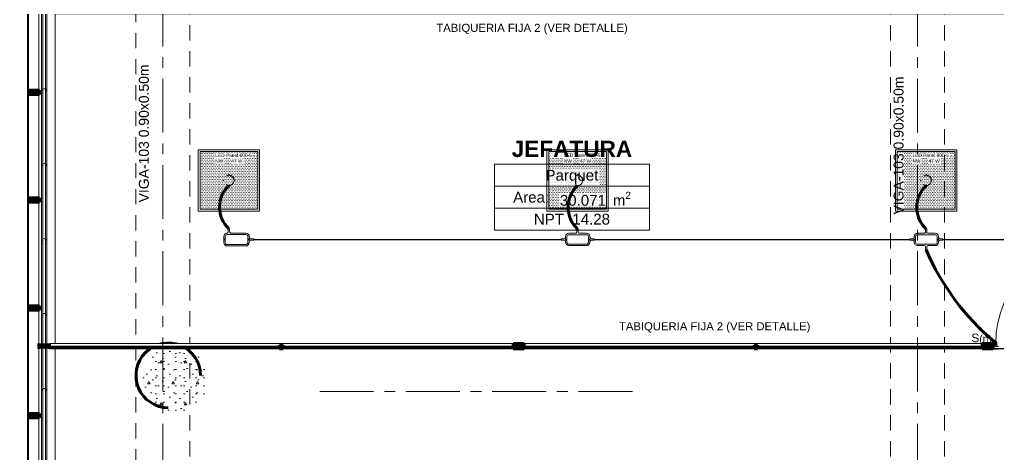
# Model space of a CAD drawing. Header units: inches. Extents: x -38 to 5698, y -33 to 92.
# Drawn here: x 285.49 to 294.57, y 25.62 to 29.65 of the extents above; entities that cross this region are included whole.
import ezdxf
from ezdxf.lldxf.tags import DXFTag

# ---------------------------------------------------------------- set-up
doc = ezdxf.new("R2010")
doc.units = ezdxf.units.IN
doc.header["$MEASUREMENT"] = 0
doc.set_wipeout_variables(frame=1)
for name, pattern in [('CONTINUA', [0]), ('DASHED', [0.75, 0.5, -0.25]), ('Hidden Line', [0.195611, 0.141111, -0.0545]), ('Punto & Raya', [0.65, 0.5, -0.075, 0, -0.075]), ('Rayas', [0.282222, 0.141111, -0.141111]), ('Wipeout_Contour', [1, 0, -1])]:
    doc.linetypes.add(name, pattern=pattern)
for name, color, linetype, lineweight in [('00 IE CKTO TOMAS', 111, 'Rayas', 18), ('ALUMBRADO_CONDUIT', 30, 'CONDUIT1', 30), ('Bancas', 1, 'Continuous', 13), ('Cable Alumbrado', 150, 'Continuous', 30), ('CABLEADO EXT.', 3, 'PVCSUBT', 30), ('Luminarias', 5, 'Continuous', 20), ('Simb_Alumbrado', 140, 'CONTINUA', 30)]:
    doc.layers.add(name, color=color, linetype=linetype, lineweight=lineweight)
for name, color, linetype in [('02 _ ARQ _ ALB _ Ejes Generales', 7, 'Continuous'), ('02 _ ARQ _ ALB _ Muros Interiores', 7, 'Continuous'), ('02 _ ARQ _ ZON _ Espacio.3D', 7, 'Continuous'), ('08 _ STR _ EXT _ 06 Columnas', 7, 'Continuous'), ('08 _ STR _ EXT _ 09 Vigas', 7, 'Continuous'), ('Acabado - Muros', 7, 'Continuous'), ('Estructura - 04 MURO', 7, 'Continuous'), ('Interior - Escaleras & Barandillas', 7, 'Continuous'), ('Notas - Etiquetas', 251, 'Continuous')]:
    doc.layers.add(name, color=color, linetype=linetype)
doc.styles.add('Annotative', font='arial.ttf')
doc.styles.add('Estilo_Generado_1', font='swisseb.ttf')
doc.styles.add('Estilo_Generado_4', font='swisse.ttf')
doc.styles.add('Estilo_Generado_7', font='swisse.ttf')
doc.styles.add('{18b73a54-fa43-428c-adcb-c1c7bbdf2c84}', font='Simplex.shx')
tags = doc.linetypes.add('CONDUIT', pattern='A,1.5,-0.210535,["con",{18b73a54-fa43-428c-adcb-c1c7bbdf2c84},S=0.2,R=0,X=0,Y=-0.065594],-0.702384', length=2.412919).pattern_tags.tags
tags[6] = DXFTag(74, 10)
tags = doc.linetypes.add('CONDUIT1', pattern='A,1,-0.19772,["con",{18b73a54-fa43-428c-adcb-c1c7bbdf2c84},S=0.2,R=0,X=0,Y=-0.065594],-0.593642', length=1.791362).pattern_tags.tags
tags[6] = DXFTag(74, 10)
tags = doc.linetypes.add('PVCSUBT', pattern='A,0.6,-0.3,0.6,-0.075691,["PVC",Standard,S=0.2,R=0,X=0,Y=-0.093724],-0.621005', length=2.196696).pattern_tags.tags
tags[10] = DXFTag(74, 10)
pattern_1 = [(0, (277.500038, 6e-09), (0, 0.03), [])]

# ---------------------------------------------------------------- blocks, each defined once
blk = doc.blocks.new('*U270')
at = {"layer": 'Luminarias', "linetype": 'DASHED', "lineweight": 0, "ltscale": 0.05}
blk.add_lwpolyline([(0, -0.0045), (0, 0.0045)], dxfattribs=at)
blk = doc.blocks.new('*U271')
at = {"color": 0, "linetype": 'ByBlock', "lineweight": -2, "transparency": 16777216}
for p, rotation in [((-0.05, 0), 90), ((0, -0.05), 180), ((0.05, 0), 269.9999999999999)]:
    blk.add_blockref('*U270', p, dxfattribs=dict(at, rotation=rotation))
blk.add_blockref('*U270', (0, 0.05), dxfattribs=at)
blk = doc.blocks.new('PANEL LED 50W')
at = {"layer": 'Luminarias'}
h = blk.add_hatch(dxfattribs=at)
h.set_pattern_fill('DOTS', color=4, scale=0.009097)
h.set_pattern_definition([(0, (0, -2e-14), (0.0072206, 0.01444116), [0, -0.01444116])])
h.paths.add_polyline_path([(-0.2574, -0.2574), (0.2574, -0.2574), (0.2574, 0.2574), (-0.2574, 0.2574)])
h.paths.add_polyline_path([(-0.1296, 0.0974), (0.1849, 0.0974), (0.1849, 0.2469), (-0.1296, 0.2469)], flags=24)
at = {"layer": 'Luminarias', "color": 4, "lineweight": 0}
for points in [[(-0.2729, 0.2729), (0.2729, 0.2729), (0.2729, -0.2729), (-0.2729, -0.2729)], [(-0.2574, -0.2574), (0.2574, -0.2574), (0.2574, 0.2574), (-0.2574, 0.2574)]]:
    blk.add_lwpolyline(points, close=True, dxfattribs=at)
at = {"layer": 'Luminarias', "color": 4, "linetype": 'DASHED', "lineweight": 0, "ltscale": 0.01}
blk.add_circle((0, 0), 0.0455, dxfattribs=at)
at = {"color": 4}
blk.add_blockref('*U271', (0, 0), dxfattribs=at)
at = {"layer": 'Luminarias', "color": 4, "insert": (-0.1218, 0.2392), "char_height": 0.030929, "width": 0.382855, "attachment_point": 1}
blk.add_mtext('{\\Ftxt|c0;LED Panel 600-5 - NW      47 W}', dxfattribs=at)
blk = doc.blocks.new('lumin 47')
at = {"layer": 'ALUMBRADO_CONDUIT', "xscale": 1.041283452965173, "yscale": 1.041283452965173, "zscale": 1.041283452965173}
blk.add_blockref('PANEL LED 50W', (-76.251, 24.2433), dxfattribs=at)
blk = doc.blocks.new('CAJA OVAL TIPO L')
at = {"layer": 'Simb_Alumbrado', "lineweight": 13}
blk.add_lwpolyline([(-0.0491, -0.079), (-0.0491, -0.0343, -0.380413), (-0.0258, -0.0088), (-0.0258, -0.0088, 0.341426), (-0.0164, 0.0033), (-0.0164, 0.0236), (-0.0063, 0.0236), (-0.0063, 0.0033, 0.414214), (0.0063, -0.0092), (0.1138, -0.0092, -0.414214), (0.1388, -0.0343), (0.1388, -0.0382, 0.414214), (0.1513, -0.0508), (0.1716, -0.0508), (0.1716, -0.0609), (0.1513, -0.0609, 0.414214), (0.1388, -0.0734), (0.1388, -0.079, -0.414214), (0.1138, -0.104), (-0.0241, -0.104, -0.414214), (-0.0491, -0.079, 0.414214)], format="xyb", dxfattribs=at)
for points in [[(-0.0483, -0.0558), (-0.0395, -0.0558)], [(-0.0439, -0.0514), (-0.0439, -0.0602)], [(0.1323, -0.0558), (0.1411, -0.0558)], [(0.1367, -0.0514), (0.1367, -0.0602)]]:
    blk.add_lwpolyline(points, dxfattribs=at)
blk.add_lwpolyline([(-0.0241, -0.0199), (0.1138, -0.0199, -0.414214), (0.1282, -0.0343), (0.1282, -0.079, -0.414214), (0.1138, -0.0934), (-0.0241, -0.0934, -0.414214), (-0.0384, -0.079), (-0.0384, -0.0343, -0.414214)], format="xyb", close=True, dxfattribs=at)
for centre in [(-0.0439, -0.0558), (0.1367, -0.0558)]:
    blk.add_circle(centre, 0.00438, dxfattribs=at)
blk = doc.blocks.new('oval t')
at = {"layer": 'Simb_Alumbrado', "lineweight": 13}
blk.add_lwpolyline([(0.0141, 0.0102, -0.414214), (0.0041, 0.0202), (0.0041, 0.0416), (-0.0056, 0.0416), (-0.0056, 0.0202, -0.414214), (-0.0156, 0.0102), (-0.0659, 0.0102, 0.414214), (-0.0899, -0.0138), (-0.0899, -0.0183, -0.414214), (-0.1019, -0.0303), (-0.1213, -0.0303), (-0.1213, -0.04), (-0.1016, -0.04, -0.451917), (-0.0897, -0.0535, 0.451917), (-0.0659, -0.0805), (0.0659, -0.0805, 0.414214), (0.0899, -0.0566), (0.0899, -0.0512, -0.398753), (0.1019, -0.0401), (0.1213, -0.0401), (0.1213, -0.0304), (0.1019, -0.0304, -0.368669), (0.0899, -0.0176), (0.0899, -0.0138, 0.414214), (0.0659, 0.0102), (0.0141, 0.0102)], format="xyb", dxfattribs=at)
blk.add_lwpolyline([(-0.0659, 0), (0.0659, 0, -0.414214), (0.0797, -0.0138), (0.0797, -0.0566, -0.414214), (0.0659, -0.0703), (-0.0659, -0.0703, -0.414214), (-0.0797, -0.0566), (-0.0797, -0.0138, -0.414214)], format="xyb", close=True, dxfattribs=at)
for points in [[(-0.0911, -0.0352), (-0.0828, -0.0352)], [(-0.0869, -0.031), (-0.0869, -0.0394)], [(0.0837, -0.0352), (0.0921, -0.0352)], [(0.0879, -0.031), (0.0879, -0.0394)]]:
    blk.add_lwpolyline(points, dxfattribs=at)
for centre in [(-0.0869, -0.0352), (0.0879, -0.0352)]:
    blk.add_circle(centre, 0.00419, dxfattribs=at)
blk = doc.blocks.new('CAJA CONDULET TIPO X')
at = {"layer": 'Simb_Alumbrado', "lineweight": 13}
for p, q in [((78.5283, -4.1616), (78.5283, -4.1519)), ((78.5283, -4.1519), (78.5497, -4.1519)), ((78.5497, -4.1616), (78.5283, -4.1616))]:
    blk.add_line(p, q, dxfattribs=at)
for points in [[(78.6505, -4.1716, -0.414214), (78.6605, -4.1616), (78.6819, -4.1616), (78.6819, -4.1519), (78.6605, -4.1519, -0.414214), (78.6505, -4.1419), (78.6505, -4.0916, 0.414214), (78.6265, -4.0677), (78.6219, -4.0677, -0.414214), (78.6099, -4.0557), (78.6099, -4.0363), (78.6002, -4.0363), (78.6002, -4.056, -0.451917), (78.5867, -4.0678, 0.451917), (78.5597, -4.0916), (78.5597, -4.1419)], [(78.5597, -4.1716), (78.5597, -4.2235, 0.414214), (78.5837, -4.2475), (78.589, -4.2475, -0.334232), (78.6002, -4.2595), (78.6002, -4.2789), (78.6099, -4.2789), (78.6099, -4.2595, -0.455912), (78.6227, -4.2475), (78.6265, -4.2475, 0.414214), (78.6505, -4.2235), (78.6505, -4.1716)]]:
    blk.add_lwpolyline(points, format="xyb", dxfattribs=at)
blk.add_lwpolyline([(78.6403, -4.0916), (78.6403, -4.2235, -0.414214), (78.6265, -4.2373), (78.5837, -4.2373, -0.414214), (78.5699, -4.2235), (78.5699, -4.0916, -0.414214), (78.5837, -4.0779), (78.6265, -4.0779, -0.414214)], format="xyb", close=True, dxfattribs=at)
for points in [[(78.6093, -4.0706), (78.6009, -4.0706)], [(78.6051, -4.0664), (78.6051, -4.0748)], [(78.6093, -4.2454), (78.6009, -4.2454)], [(78.6051, -4.2412), (78.6051, -4.2496)]]:
    blk.add_lwpolyline(points, dxfattribs=at)
for centre in [(78.6051, -4.0706), (78.6051, -4.2454)]:
    blk.add_circle(centre, 0.00419, dxfattribs=at)
for centre, start, end in [((78.5497, -4.1419), 270, 0), ((78.5497, -4.1716), 0, 90)]:
    blk.add_arc(centre, 0.01, start, end, dxfattribs=at)
blk = doc.blocks.new('ii3t')
at = {"layer": 'Simb_Alumbrado', "lineweight": 5}
h = blk.add_hatch(color=3, dxfattribs=at)
edge = h.paths.add_edge_path()
edge.add_arc((0, 0), 0.0164, 0, 360)
blk.add_circle((0, 0), 0.0164, dxfattribs=at)

msp = doc.modelspace()

# ---------------------------------------------------------------- hatches: boundary and pattern name
at = {"layer": '08 _ STR _ EXT _ 06 Columnas', "linetype": 'Continuous', "lineweight": 9}
h = msp.add_hatch(dxfattribs=at)
h.set_pattern_fill('HORMIGÓN_EN_MASA_0002', style=0, pattern_type=2)
h.set_pattern_definition([(0, (277.56667, -0.0347), (0, 0.3897114), [0.024375, -0.200625]), (0, (277.67917, 0.16014), (0, 0.3897114), [0.024375, -0.200625]), (60, (277.56667, -0.0347), (-0.3375, 0.1948557), [0.024375, -0.200625]), (60, (277.79167, -0.0347), (-0.3375, 0.1948557), [0.024375, -0.200625]), (120, (277.59104, -0.0347), (0.3375, 0.1948557), [0.024375, -0.200625]), (120, (277.81604, -0.0347), (0.3375, 0.1948557), [0.024375, -0.200625]), (0, (277.566666, 0.00278), (0, 0.075), [0, -0.075, 0, -0.1125]), (45, (277.604166, 0.00278), (-0.053033, 0.053033), [0, -0.05625, 0, -0.09375])])
h.paths.add_polyline_path([(286.6376, 26.3149, 0.414214), (286.9376, 26.0149, 0.414214), (287.2376, 26.3149, 0.414214), (286.9376, 26.6149, 0.414214)])
at = {"layer": 'Acabado - Muros', "linetype": 'Continuous', "lineweight": 9}
for points in [[(285.565, 29.97), (285.565, 28.98), (285.575, 28.98), (285.575, 29.97)], [(285.565, 28.97), (285.565, 27.98), (285.575, 27.98), (285.575, 28.97)], [(285.565, 27.97), (285.565, 26.98), (285.575, 26.98), (285.575, 27.97)], [(285.565, 26.97), (285.565, 25.98), (285.575, 25.98), (285.575, 26.97)], [(285.565, 25.97), (285.565, 24.98), (285.575, 24.98), (285.575, 25.97)]]:
    msp.add_hatch(color=250, dxfattribs=at).paths.add_polyline_path(points)

# ---------------------------------------------------------------- linework, layer by layer
at = {"layer": '02 _ ARQ _ ALB _ Ejes Generales', "color": 251, "linetype": 'Punto & Raya', "lineweight": 13}
msp.add_line((288.2749, 26.2), (291.2749, 26.2), dxfattribs=at)
at = {"layer": '02 _ ARQ _ ALB _ Muros Interiores', "color": 7, "linetype": 'Continuous', "lineweight": 80}
msp.add_line((294.5201, 26.5963), (294.5201, 26.6463), dxfattribs=at)
at = {"layer": '02 _ ARQ _ ALB _ Muros Interiores', "color": 165, "linetype": 'Continuous', "lineweight": 25}
for p, q in [((294.5451, 26.6463), (294.5201, 26.6463)), ((294.5201, 26.6463), (294.5201, 26.5963)), ((294.5451, 26.6163), (294.5451, 26.6463)), ((294.5701, 26.6163), (294.5451, 26.6163)), ((294.5201, 26.5963), (294.5701, 26.5963))]:
    msp.add_line(p, q, dxfattribs=at)
at = {"layer": '02 _ ARQ _ ALB _ Muros Interiores', "color": 175, "linetype": 'Continuous', "lineweight": 15}
msp.add_arc((295.4952, 26.6463), 0.9501, 90, 180, dxfattribs=at)
at = {"layer": '02 _ ARQ _ ZON _ Espacio.3D', "color": 252, "linetype": 'Continuous', "lineweight": 13}
for p, q in [((291.3328, 28.3071), (289.8963, 28.3071)), ((289.8963, 28.3071), (289.8963, 27.6964)), ((291.3328, 27.6964), (291.3328, 28.3071)), ((289.8963, 28.1035), (291.3328, 28.1035)), ((291.3328, 27.9), (289.8963, 27.9)), ((291.3328, 27.6964), (289.8963, 27.6964))]:
    msp.add_line(p, q, dxfattribs=at)
at = {"layer": '02 _ ARQ _ ZON _ Espacio.3D', "color": 254, "linetype": 'Continuous', "lineweight": 0, "flags": 128}
msp.add_lwpolyline([(294.47, 29.7), (285.82, 29.7), (285.82, 26.6), (295.5202, 26.6), (295.5202, 29.7)], close=True, dxfattribs=at)
msp.add_lwpolyline([(285.82, 11.584, 1.006545), (290.9535, 6.4505), (297.3949, 6.4505), (297.3958, 7.7), (297.6258, 7.7), (297.6258, 6.4505), (302.4195, 6.4505), (302.4195, 7.7), (302.995, 7.7), (302.995, 17.35), (301.67, 17.35), (301.67, 16.9001), (301.07, 16.9), (301.07, 16.2999), (300.57, 16.2998), (300.57, 17.35), (297.52, 17.35), (297.52, 26.5963), (285.82, 26.5963), (285.82, 22.7663), (287.07, 22.7663), (287.07, 22.4977), (285.82, 22.4977)], format="xyb", close=True, dxfattribs=at)
at = {"layer": '08 _ STR _ EXT _ 06 Columnas', "color": 7, "linetype": 'Continuous', "lineweight": 80, "flags": 128}
msp.add_lwpolyline([(287.1709, 26.3497, 2.414214), (286.8709, 26.0497)], format="xyb", dxfattribs=at)
at = {"layer": '08 _ STR _ EXT _ 09 Vigas', "color": 251, "linetype": 'Hidden Line', "lineweight": 13}
for p, q in [((286.57, 7.2), (286.57, 39.9)), ((287.07, 17.4), (287.07, 29.7)), ((293.57, 17.4), (293.57, 29.7)), ((294.07, 17.4), (294.07, 29.7))]:
    msp.add_line(p, q, dxfattribs=at)
at = {"layer": 'Acabado - Muros', "color": 7, "linetype": 'Continuous', "lineweight": 60}
for p, q in [((285.575, 28.995), (285.575, 28.955)), ((285.575, 27.995), (285.575, 27.955)), ((285.575, 26.995), (285.575, 26.955)), ((294.5201, 26.6463), (294.5201, 26.5963)), ((285.575, 25.995), (285.575, 25.955))]:
    msp.add_line(p, q, dxfattribs=at)
at = {"layer": 'Acabado - Muros', "color": 7, "linetype": 'Continuous', "lineweight": 13, "flags": 128}
for points in [[(285.565, 29.97), (285.575, 29.97), (285.575, 28.98), (285.565, 28.98)], [(285.565, 28.97), (285.575, 28.97), (285.575, 27.98), (285.565, 27.98)], [(285.565, 27.97), (285.575, 27.97), (285.575, 26.98), (285.565, 26.98)], [(285.565, 26.97), (285.575, 26.97), (285.575, 25.98), (285.565, 25.98)], [(285.565, 25.97), (285.575, 25.97), (285.575, 24.98), (285.565, 24.98)]]:
    msp.add_lwpolyline(points, close=True, dxfattribs=at)
at = {"layer": 'ALUMBRADO_CONDUIT', "color": 30, "lineweight": 30, "ltscale": 0.4, "true_color": 0xf26722}
for p, q in [((287.6628, 27.61), (290.5157, 27.61)), ((290.8199, 27.6099), (293.7491, 27.6099)), ((294.0533, 27.6099), (296.5595, 27.61))]:
    msp.add_line(p, q, dxfattribs=at)
at = {"layer": 'CABLEADO EXT.', "color": 3, "lineweight": 80}
for centre, radius, start, end in [((287.6188, 27.9098), 0.2729, 132.80002, 227.19998), ((290.856, 27.9081), 0.2767, 133.15072, 226.84928), ((294.0894, 27.9081), 0.2767, 133.15072, 226.84928)]:
    msp.add_arc(centre, radius, start, end, dxfattribs=at)

# ---------------------------------------------------------------- block references
for p in [(363.6843, 3.9141), (366.9177, 3.9141), (370.1511, 3.9141)]:
    msp.add_blockref('lumin 47', p)
at = {"xscale": 1.253906979044094, "yscale": 1.253906979044094, "zscale": 1.253906979044094, "rotation": 89.99999999999997}
msp.add_blockref('CAJA CONDULET TIPO X', (288.688, -70.9536), dxfattribs=at)
at = {"layer": 'ALUMBRADO_CONDUIT', "linetype": 'CONDUIT', "lineweight": 30, "xscale": 1.253906979044094, "yscale": 1.253906979044094, "zscale": 1.253906979044094}
msp.add_blockref('CAJA OVAL TIPO L', (287.4476, 27.68), dxfattribs=at)
at = {"layer": 'Bancas', "color": 252, "true_color": 0x939598, "xscale": 1.253906979044094, "yscale": 1.253906979044094, "zscale": 1.253906979044094}
msp.add_blockref('oval t', (290.6678, 27.6541), dxfattribs=at)
at = {"layer": 'Cable Alumbrado', "lineweight": 0, "xscale": 1.404578189384958, "yscale": 1.404578189384958, "zscale": 1.404578189384958}
msp.add_blockref('ii3t', (294.5326, 26.6463), dxfattribs=at)

# ---------------------------------------------------------------- texts
at = {"layer": '02 _ ARQ _ ZON _ Espacio.3D', "color": 252, "lineweight": 25, "attachment_point": 2}
for s, insert, char_height, style in [('\\A1;{\\pqc;\\pt0;\\fSwis721 Ex BT|b1|i0|c0|p34;JEFATURA}', (290.6145, 28.5246), 0.15, 'Estilo_Generado_1'), ('\\A1;{\\pqc;\\pt0;\\fSwis721 Ex BT|b0|i0|c238|p34;Parquet}', (290.6145, 28.2553), 0.1, 'Estilo_Generado_7'), ('\\A1;{\\pqc;\\pt0;\\fSwis721 Ex BT|b0|i0|c238|p34;Area: }', (290.236, 28.0518), 0.1, 'Estilo_Generado_7'), ('\\A1;{\\pqc;\\pt0,0.3;\\fSwis721 Ex BT|b0|i0|c238|p34;30.071\\fSwis721 Ex BT|b0|i0|c238|p34;\\A1{\\H.66x;\\S^  ;}\\fSwis721 Ex BT|b0|i0|c238|p34; m\\fSwis721 Ex BT|b0|i0|c238|p34;\\A1{\\H.66x;\\S2^  ;}}', (290.8321, 28.0518), 0.1, 'Estilo_Generado_7'), ('\\A1;{\\pqc;\\pt0;\\fSwis721 Ex BT|b0|i0|c238|p34;NPT  14.28}', (290.6145, 27.8482), 0.1, 'Estilo_Generado_7')]:
    msp.add_mtext(s, dxfattribs=dict(at, insert=insert, char_height=char_height, style=style))
at = {"layer": 'Notas - Etiquetas', "color": 8, "linetype": 'Continuous', "lineweight": 13, "style": 'Estilo_Generado_4'}
for s, insert, char_height, attachment_point, rotation in [('\\A1;{\\pql;\\fSwis721 Ex BT|b0|i0|c0|p34;TABIQUERIA FIJA 2 (VER DETALLE)\\fSwis721 Ex BT|b0|i0|c0|p34; }', (289.3567, 29.5605), 0.075, 4, 0.00004), ('\\A1;{\\pql;\\fSwis721 Ex BT|b0|i0|c0|p34;VIGA-103\\fSwis721 Ex BT|b0|i0|c0|p34; \\fSwis721 Ex BT|b0|i0|c0|p34;0.90\\fSwis721 Ex BT|b0|i0|c0|p34;x\\fSwis721 Ex BT|b0|i0|c0|p34;0.50\\fSwis721 Ex BT|b0|i0|c0|p34;m}', (286.5976, 27.9535), 0.0925, 1, 90), ('\\A1;{\\pql;\\fSwis721 Ex BT|b0|i0|c0|p34;VIGA-103\\fSwis721 Ex BT|b0|i0|c0|p34; \\fSwis721 Ex BT|b0|i0|c0|p34;0.90\\fSwis721 Ex BT|b0|i0|c0|p34;x\\fSwis721 Ex BT|b0|i0|c0|p34;0.50\\fSwis721 Ex BT|b0|i0|c0|p34;m}', (293.5976, 27.8414), 0.0925, 1, 90), ('\\A1;{\\pql;\\fSwis721 Ex BT|b0|i0|c0|p34;TABIQUERIA FIJA 2 (VER DETALLE)\\fSwis721 Ex BT|b0|i0|c0|p34; }', (291.0505, 26.7937), 0.075, 4, 0.00002)]:
    msp.add_mtext(s, dxfattribs=dict(at, insert=insert, char_height=char_height, attachment_point=attachment_point, rotation=rotation))

# ---------------------------------------------------------------- next in the draw order: wipeouts: each hides what was drawn before it
at = {"color": 254, "linetype": 'Wipeout_Contour', "lineweight": 0, "ltscale": 14557.545174}
msp.add_wipeout([(290.1701, 26.6463), (290.1701, 26.5963), (292.3036, 26.5963), (292.3036, 26.6293), (292.3201, 26.6293), (292.3201, 26.6463)], dxfattribs=at).dxf.layer = 'Acabado - Muros'
at = {"color": 254, "linetype": 'Wipeout_Contour', "lineweight": 0, "ltscale": 9682.371993}
msp.add_wipeout([(285.67, 33.75), (285.67, 22.7114), (285.82, 22.7114), (285.82, 33.75)], dxfattribs=at).dxf.layer = 'Estructura - 04 MURO'

# ---------------------------------------------------------------- next in the draw order: hatches: boundary and pattern name
at = {"layer": 'Acabado - Muros', "linetype": 'Continuous', "lineweight": 0}
for points in [[(285.675, 28.995), (285.575, 28.995), (285.575, 28.955), (285.675, 28.955)], [(285.675, 27.995), (285.575, 27.995), (285.575, 27.955), (285.675, 27.955)], [(285.675, 26.995), (285.575, 26.995), (285.575, 26.955), (285.675, 26.955)], [(285.675, 25.995), (285.575, 25.995), (285.575, 25.955), (285.675, 25.955)]]:
    msp.add_hatch(color=254, dxfattribs=at).paths.add_polyline_path(points)

# ---------------------------------------------------------------- next in the draw order: linework, layer by layer
at = {"layer": 'Acabado - Muros', "color": 7, "linetype": 'Continuous', "lineweight": 60}
for p, q in [((285.675, 28.995), (285.575, 28.995)), ((285.675, 28.995), (285.675, 28.955)), ((285.675, 28.955), (285.575, 28.955)), ((285.675, 27.995), (285.575, 27.995)), ((285.675, 27.995), (285.675, 27.955)), ((285.675, 27.955), (285.575, 27.955)), ((285.675, 26.995), (285.575, 26.995)), ((285.675, 26.995), (285.675, 26.955)), ((285.675, 26.955), (285.575, 26.955)), ((285.6701, 26.6463), (285.67, 26.6463)), ((285.67, 26.6463), (285.67, 26.5963)), ((285.6701, 26.6463), (285.6701, 26.5963)), ((285.6701, 26.5963), (285.67, 26.5963)), ((285.675, 25.995), (285.575, 25.995)), ((285.675, 25.995), (285.675, 25.955)), ((285.675, 25.955), (285.575, 25.955))]:
    msp.add_line(p, q, dxfattribs=at)
at = {"layer": 'Estructura - 04 MURO', "color": 7, "linetype": 'Continuous', "lineweight": 13, "flags": 128}
for points in [[(285.67, 33.9), (285.67, 22.7114)], [(285.82, 22.7114), (285.82, 33.75)]]:
    msp.add_lwpolyline(points, dxfattribs=at)
at = {"layer": 'Interior - Escaleras & Barandillas', "color": 161, "linetype": 'Continuous', "lineweight": 13}
for p, q in [((285.695, 33.7875), (285.695, 11.6504)), ((285.7075, 33.8625), (285.7075, 11.6306)), ((285.7325, 11.6203), (285.7325, 33.8375)), ((285.745, 11.6504), (285.745, 33.7875))]:
    msp.add_line(p, q, dxfattribs=at)
at = {"layer": 'Interior - Escaleras & Barandillas', "color": 161, "linetype": 'Continuous', "lineweight": 13, "flags": 128}
for points in [[(285.7388, 28.9884, 1), (285.7013, 28.9884, 1)], [(285.7388, 28.2939, 1), (285.7013, 28.2939, 1)], [(285.7388, 27.5993, 1), (285.7013, 27.5993, 1)], [(285.7388, 26.9048, 1), (285.7013, 26.9048, 1)], [(285.7388, 26.2103, 1), (285.7013, 26.2103, 1)]]:
    msp.add_lwpolyline(points, format="xyb", dxfattribs=at)

# ---------------------------------------------------------------- next in the draw order: wipeouts: each hides what was drawn before it
at = {"color": 254, "linetype": 'Wipeout_Contour', "lineweight": 0, "ltscale": 14568.079616}
msp.add_wipeout([(294.4201, 26.6463), (292.3201, 26.6463), (292.3201, 26.6293), (292.3366, 26.6293), (292.3366, 26.5963), (294.4201, 26.5963)], dxfattribs=at).dxf.layer = 'Acabado - Muros'

# ---------------------------------------------------------------- next in the draw order: linework, layer by layer
at = {"layer": 'Acabado - Muros', "color": 251, "linetype": 'Continuous', "lineweight": 13, "flags": 128}
for points in [[(294.4201, 26.6463), (290.1701, 26.6463)], [(292.3036, 26.5963), (290.1701, 26.5963)], [(294.4201, 26.5963), (292.3366, 26.5963)]]:
    msp.add_lwpolyline(points, dxfattribs=at)

# ---------------------------------------------------------------- next in the draw order: wipeouts: each hides what was drawn before it
at = {"color": 254, "linetype": 'Wipeout_Contour', "lineweight": 0, "ltscale": 14531.146773}
msp.add_wipeout([(285.7701, 26.6463), (285.7701, 26.5963), (287.9036, 26.5963), (287.9036, 26.6293), (287.9201, 26.6293), (287.9201, 26.6463)], dxfattribs=at).dxf.layer = 'Acabado - Muros'

# ---------------------------------------------------------------- next in the draw order: wipeouts: each hides what was drawn before it
at = {"color": 254, "linetype": 'Wipeout_Contour', "lineweight": 0, "ltscale": 14541.781432}
msp.add_wipeout([(287.9201, 26.6463), (287.9201, 26.6293), (287.9366, 26.6293), (287.9366, 26.5963), (290.0701, 26.5963), (290.0701, 26.6463)], dxfattribs=at).dxf.layer = 'Acabado - Muros'
at = {"color": 254, "linetype": 'Wipeout_Contour', "lineweight": 0, "ltscale": 9704.239423}
msp.add_wipeout([(290.1701, 26.6013), (292.3036, 26.6013), (292.3036, 26.6213), (290.1701, 26.6213)], dxfattribs=at).dxf.layer = 'Acabado - Muros'

# ---------------------------------------------------------------- next in the draw order: hatches: boundary and pattern name
at = {"layer": 'Acabado - Muros', "linetype": 'Continuous', "lineweight": 0}
h = msp.add_hatch(dxfattribs=at)
h.set_pattern_fill('CONTRACHAPADO_0002', color=254, style=0, pattern_type=2)
h.set_pattern_definition(pattern_1)
h.paths.add_polyline_path([(290.1701, 26.6013), (292.3036, 26.6013), (292.3036, 26.6213), (290.1701, 26.6213)])

# ---------------------------------------------------------------- next in the draw order: linework, layer by layer
at = {"layer": 'Acabado - Muros', "color": 7, "linetype": 'Continuous', "lineweight": 60}
msp.add_line((290.1701, 26.6463), (290.1701, 26.5963), dxfattribs=at)
at = {"layer": 'Acabado - Muros', "color": 251, "linetype": 'Continuous', "lineweight": 13, "flags": 128}
for points in [[(290.0701, 26.6463), (285.7701, 26.6463)], [(287.9036, 26.5963), (285.7701, 26.5963)], [(290.0701, 26.5963), (287.9366, 26.5963)]]:
    msp.add_lwpolyline(points, dxfattribs=at)
at = {"layer": 'Acabado - Muros', "color": 7, "linetype": 'Continuous', "lineweight": 13, "flags": 128}
msp.add_lwpolyline([(290.1701, 26.6013), (290.1701, 26.6213), (292.3036, 26.6213), (292.3036, 26.6013)], close=True, dxfattribs=at)

# ---------------------------------------------------------------- next in the draw order: wipeouts: each hides what was drawn before it
at = {"color": 254, "linetype": 'Wipeout_Contour', "lineweight": 0, "ltscale": 9695.305961}
msp.add_wipeout([(287.9366, 26.6013), (290.0701, 26.6013), (290.0701, 26.6213), (287.9366, 26.6213)], dxfattribs=at).dxf.layer = 'Acabado - Muros'
at = {"color": 254, "linetype": 'Wipeout_Contour', "lineweight": 0, "ltscale": 9712.805048}
msp.add_wipeout([(292.3366, 26.6013), (294.4201, 26.6013), (294.4201, 26.6213), (292.3366, 26.6213)], dxfattribs=at).dxf.layer = 'Acabado - Muros'

# ---------------------------------------------------------------- next in the draw order: hatches: boundary and pattern name
at = {"layer": 'Acabado - Muros', "linetype": 'Continuous', "lineweight": 0}
h = msp.add_hatch(dxfattribs=at)
h.set_pattern_fill('CONTRACHAPADO_0002', color=254, style=0, pattern_type=2)
h.set_pattern_definition(pattern_1)
h.paths.add_polyline_path([(287.9366, 26.6013), (290.0701, 26.6013), (290.0701, 26.6213), (287.9366, 26.6213)])
for points in [[(290.0701, 26.6463), (290.0701, 26.5963), (290.1701, 26.5963), (290.1701, 26.6463)], [(292.3036, 26.6293), (292.3036, 26.5963), (292.3366, 26.5963), (292.3366, 26.6293)], [(294.4201, 26.5963), (294.5201, 26.5963), (294.5201, 26.6463), (294.4201, 26.6463)]]:
    msp.add_hatch(color=254, dxfattribs=at).paths.add_polyline_path(points)
h = msp.add_hatch(dxfattribs=at)
h.set_pattern_fill('CONTRACHAPADO_0002', color=254, style=0, pattern_type=2)
h.set_pattern_definition(pattern_1)
h.paths.add_polyline_path([(292.3366, 26.6013), (294.4201, 26.6013), (294.4201, 26.6213), (292.3366, 26.6213)])

# ---------------------------------------------------------------- next in the draw order: linework, layer by layer
at = {"layer": '02 _ ARQ _ ALB _ Ejes Generales', "color": 251, "linetype": 'Punto & Raya', "lineweight": 13}
msp.add_line((293.82, 45.9), (293.82, 2.05), dxfattribs=at)
at = {"layer": 'Acabado - Muros', "color": 7, "linetype": 'Continuous', "lineweight": 60}
for p, q in [((290.0701, 26.6463), (290.0701, 26.5963)), ((290.1701, 26.6463), (290.0701, 26.6463)), ((292.3036, 26.6293), (292.3036, 26.5963)), ((292.3366, 26.6293), (292.3036, 26.6293)), ((292.3366, 26.6293), (292.3366, 26.5963)), ((294.5201, 26.6463), (294.4201, 26.6463)), ((294.4201, 26.6463), (294.4201, 26.5963)), ((290.1701, 26.5963), (290.0701, 26.5963)), ((292.3366, 26.5963), (292.3036, 26.5963)), ((294.5201, 26.5963), (294.4201, 26.5963))]:
    msp.add_line(p, q, dxfattribs=at)
at = {"layer": 'Acabado - Muros', "color": 7, "linetype": 'Continuous', "lineweight": 13, "flags": 128}
for points in [[(287.9366, 26.6013), (287.9366, 26.6213), (290.0701, 26.6213), (290.0701, 26.6013)], [(292.3366, 26.6013), (292.3366, 26.6213), (294.4201, 26.6213), (294.4201, 26.6013)]]:
    msp.add_lwpolyline(points, close=True, dxfattribs=at)
at = {"layer": 'CABLEADO EXT.', "color": 3, "lineweight": 80}
msp.add_arc((296.0126, 28.4221, 0.0001), 2.2994, 203.26985, 229.93914, dxfattribs=at)

# ---------------------------------------------------------------- next in the draw order: texts
at = {"layer": '00 IE CKTO TOMAS', "insert": (294.3188, 26.6361), "char_height": 0.08, "width": 0.768045, "attachment_point": 7, "style": 'Annotative'}
msp.add_mtext('S{\\H0.84375x;(n)}', dxfattribs=at)

# ---------------------------------------------------------------- next in the draw order: wipeouts: each hides what was drawn before it
at = {"color": 254, "linetype": 'Wipeout_Contour', "lineweight": 0, "ltscale": 9686.640484}
msp.add_wipeout([(285.7701, 26.6013), (287.9036, 26.6013), (287.9036, 26.6213), (285.7701, 26.6213)], dxfattribs=at).dxf.layer = 'Acabado - Muros'

# ---------------------------------------------------------------- next in the draw order: hatches: boundary and pattern name
at = {"layer": 'Acabado - Muros', "linetype": 'Continuous', "lineweight": 0}
for points in [[(285.77, 26.5963), (285.77, 26.6463), (285.67, 26.6463), (285.67, 26.5963)], [(285.6701, 26.6463), (285.6701, 26.5963), (285.7701, 26.5963), (285.7701, 26.6463)], [(287.9036, 26.6293), (287.9036, 26.5963), (287.9366, 26.5963), (287.9366, 26.6293)]]:
    msp.add_hatch(color=254, dxfattribs=at).paths.add_polyline_path(points)
h = msp.add_hatch(dxfattribs=at)
h.set_pattern_fill('CONTRACHAPADO_0002', color=254, style=0, pattern_type=2)
h.set_pattern_definition(pattern_1)
h.paths.add_polyline_path([(285.7701, 26.6013), (287.9036, 26.6013), (287.9036, 26.6213), (285.7701, 26.6213)])

# ---------------------------------------------------------------- next in the draw order: linework, layer by layer
at = {"layer": '02 _ ARQ _ ALB _ Ejes Generales', "color": 251, "linetype": 'Punto & Raya', "lineweight": 13}
msp.add_line((286.82, 45.9), (286.82, 2.05), dxfattribs=at)
at = {"layer": 'Acabado - Muros', "color": 7, "linetype": 'Continuous', "lineweight": 60}
for p, q in [((285.77, 26.6463), (285.77, 26.5963)), ((285.7701, 26.6463), (285.77, 26.6463)), ((285.7701, 26.6463), (285.7701, 26.5963)), ((287.9036, 26.6293), (287.9036, 26.5963)), ((287.9366, 26.6293), (287.9036, 26.6293)), ((287.9366, 26.6293), (287.9366, 26.5963)), ((285.7701, 26.5963), (285.77, 26.5963)), ((287.9366, 26.5963), (287.9036, 26.5963))]:
    msp.add_line(p, q, dxfattribs=at)
at = {"layer": 'Acabado - Muros', "color": 7, "linetype": 'Continuous', "lineweight": 13, "flags": 128}
msp.add_lwpolyline([(285.7701, 26.6013), (285.7701, 26.6213), (287.9036, 26.6213), (287.9036, 26.6013)], close=True, dxfattribs=at)

doc.saveas('drawing.dxf')
